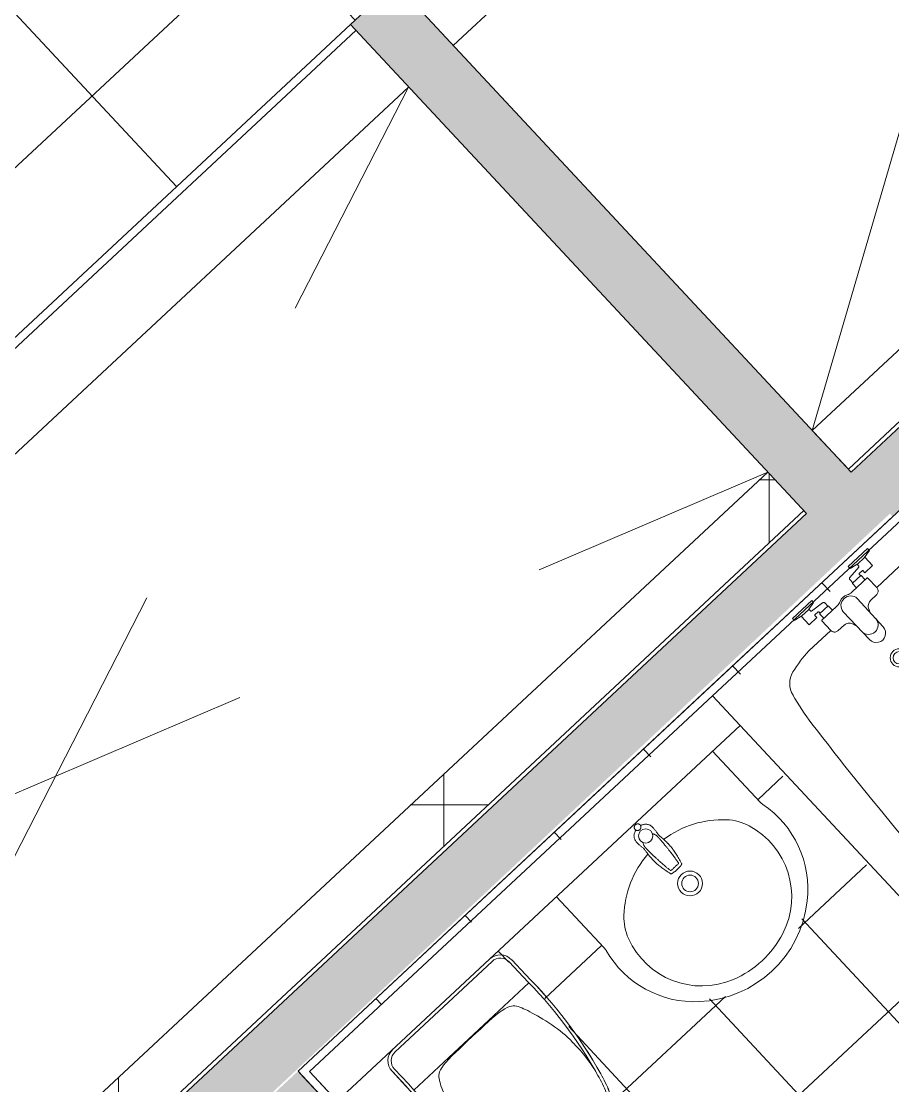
# Model space of a CAD drawing. Header units: millimetres. Extents: x -71377 to 516042, y -145869 to 441446.
# Drawn here: x 155331 to 157474, y 147260 to 149878 of the extents above; entities that cross this region are included whole.
import ezdxf

# ---------------------------------------------------------------- set-up
doc = ezdxf.new("R2010")
doc.units = ezdxf.units.MM
doc.header["$LTSCALE"] = 1000
doc.linetypes.add('_점선_S_', pattern=[1.6, 0.8, -0.8])
for name, color, linetype, lineweight in [('A-fnsh', 5, 'Continuous', 5), ('A-hat', 251, 'Continuous', 5), ('A-insu', 251, 'Continuous', 5), ('A_bwall', 3, 'Continuous', 5), ('A_cwall', 2, 'Continuous', 5), ('A_fnsh', 5, 'Continuous', 5), ('AA_오픈', 8, '_점선_S_', 5), ('AA_위생', 4, 'Continuous', 5), ('패밀리로 가져오기', 8, 'Continuous', 5)]:
    doc.layers.add(name, color=color, linetype=linetype, lineweight=lineweight)
pattern_1 = [(0, (165969.4808845727, 243949.8848709872), (0, 800), []), (90, (165969.4808845727, 243949.8848709872), (-800, 4.898587196589413e-14), [])]

# ---------------------------------------------------------------- blocks, each defined once
blk = doc.blocks.new('3D_세대_욕조 - 욕조_dwg-2440840-지반층 배치도')
at = {"layer": '패밀리로 가져오기'}
for p, q in [((80.7487418279052, -267.7176228804747), (80.74874182790516, -193.4680915661156)), ((26.19999999998981, -265.1060796084634), (26.19999999998981, -275.996952573681)), ((27.19999999998982, -276.996952573681), (31.99999999991997, -276.996952573681)), ((162.4384728219957, -322.0413313812164), (67.57789067368867, -321.1000441932407)), ((162.4435648125727, -367.9525229914866), (67.79125686889894, -368.9127413132514)), ((26.19999999998981, -413.996952573681), (26.19999999998981, -424.8878255390151)), ((27.19999999998982, -412.996952573681), (31.99999999991994, -412.996952573681)), ((80.78817767816511, -422.2762822669752), (48.79999999996657, -422.2762822669752))]:
    blk.add_line(p, q, dxfattribs=at)
at = {"layer": '패밀리로 가져오기', "flags": 128}
for points in [[(6.199999999989826, -262.1060796084634), (6.199999999989809, -240.1060796084634), (1.499999999919967, -218.6060796084635), (-5.000000000080044, -218.6060796084634), (-5.000000000080011, -283.6060796084635), (1.499999999919984, -283.6060796084635)], [(6.199999999989826, -427.8878255390151), (6.199999999989792, -449.8878255390151), (1.499999999919899, -471.387825539015), (-5.000000000080044, -471.387825539015), (-5.000000000080044, -406.387825539015), (1.499999999919967, -406.387825539015)]]:
    blk.add_lwpolyline(points, close=True, dxfattribs=at)
for points in [[(5.762790697663177, -238.1060796084635), (34.19999999998984, -238.1060796084635), (34.19999999998982, -264.1060796084635), (27.19999999998982, -264.1060796084635)], [(5.762790697725086, -264.1060796086514), (11.1828288922442, -264.1060796086514), (11.8797664686608, -264.1760494481675), (12.67723861521361, -264.4424584780298), (13.27598926259943, -264.8125108149811), (13.66516463887309, -265.1781590479627), (13.8774267123177, -265.459064161167), (17.58346329079943, -298.9778955925677)], [(47.34557743548796, -303.8415995418613), (45.88776732728729, -304.4969525736811), (33.11223267255264, -304.496952573681), (31.99999999991994, -303.996952573681), (31.99999999991995, -275.996952573681), (33.11223267255266, -275.496952573681), (45.88776732728729, -275.496952573681)], [(47.29999999996652, -320.4561701901544), (47.29999999996652, -317.7553016203742), (47.46121180189219, -268.5411903463823)], [(115.0081817479004, -321.5706877872867), (103.7640507020187, -317.2432334281325), (101.302464656801, -315.3320214120026), (99.18760925523385, -313.276789266412), (97.41268148218661, -311.1259848606128), (95.97806887623301, -308.9157110859228), (94.89041646620173, -306.6773942851283), (94.21708356080488, -304.66745983393), (93.96644360692153, -303.5546324104357), (93.78641297136348, -302.2874273618504), (93.72778083830056, -301.3241794905912), (93.18750186128456, -279.3694140664588), (93.0291353668217, -277.6951852474881), (92.57323957249903, -275.8657336347092), (91.83512459594206, -274.1424395680947), (90.83063442647835, -272.5603937562842), (89.57952110309999, -271.1526799552662), (88.1054668409415, -269.9502286117344), (86.43490650589958, -268.9809503611464), (84.59698366901283, -268.270483352389), (82.62306067141617, -267.8425307735155), (80.78817932241508, -267.7176336683619), (48.79999999996654, -267.7176336683619)], [(17.58272770508393, -298.9708431962433), (17.66199136244953, -299.5478392875216), (17.78737268316128, -300.1513555354775), (17.96476983777486, -300.7241874616605), (18.22737696929478, -301.2957092298838), (18.60865758976299, -301.8512333704705), (19.12081079062884, -302.3431859173446), (19.74770183919118, -302.7196695208416), (20.46704988763889, -302.9452776042651), (21.03096739700976, -302.9969265821712), (31.99999999995807, -302.9969265821539)], [(17.58113372927832, -391.0370737536247), (13.8783814378368, -424.5262060769564), (13.711770706897, -424.7612664372258), (13.3287845976939, -425.1391357358031), (12.74856871922115, -425.5162846547009), (11.96759265390305, -425.7988442184615), (11.1827567389535, -425.8878263730791), (5.762790697725053, -425.8878263730791)], [(31.99999999999272, -386.996952573874), (21.0288985761366, -386.996952573874), (20.46707783940219, -387.048622387443), (19.74796651894594, -387.2741159206249), (19.12128367984773, -387.6503553057393), (18.60913439979249, -388.1421036510744), (18.22767228303143, -388.697666240721), (17.96486567654028, -389.26946172513), (17.78738793741523, -389.8424893872567), (17.66195759293487, -390.4462673546512), (17.58272650578689, -391.0230728677426)], [(47.43614652465475, -413.8008845497675), (45.88776732728726, -414.496952573681), (33.11223267255266, -414.496952573681), (31.99999999991997, -413.996952573681), (31.99999999991997, -385.996952573681), (33.11223267255262, -385.4969525736811), (45.88776732728729, -385.4969525736811)], [(47.46121180189223, -421.4527148010961), (47.29999999996654, -372.2386035271043), (47.29999999996654, -369.5377349574405)], [(80.74874182790515, -496.5319084320217), (80.74874182790519, -422.2762822669465), (82.6425761680948, -422.1486783705473), (84.61559489314827, -421.7178260346695), (86.4522569716574, -421.0046147282987), (88.12120506857893, -420.0327767313279), (89.59331108912733, -418.8279867371597), (90.84216507085513, -417.4181959276607), (91.84411716546308, -415.8343741370186), (92.57945250467313, -414.1096433542257), (93.03237317552704, -412.2791141909834), (93.18750182775695, -410.6244911755489), (93.72778015075163, -388.6697251753935), (93.78830534304873, -387.6870217209503), (93.97007106772067, -386.4199299072203), (94.21708362366914, -385.3264457009786), (94.89765181593977, -383.2987267192507), (95.98826627436938, -381.0602136975208), (97.42612385788377, -378.8496359259875), (99.20417027004443, -376.6991617422605), (101.321364898853, -374.6454219776492), (103.7836271863562, -372.7372025450746), (115.1174108407358, -368.432632152369)], [(5.762790697663126, -451.887825539015), (34.19999999998982, -451.887825539015), (34.19999999998982, -425.8878255390151), (27.19999999998979, -425.8878255390151)]]:
    blk.add_lwpolyline(points, dxfattribs=at)
at = {"layer": '패밀리로 가져오기'}
for radius in [22.36464658594923, 15.23403839904491]:
    blk.add_circle((245.0000000034925, -344.9969525737687), radius, dxfattribs=at)
for centre, radius, start, end in [((1072.384181119502, -9036.480907605961), 9000, 93.20867442402596, 95.45374433258452), ((865.5030559003357, -7930.643240585925), 7885.643253458362, 87.42176535858616, 92.15753866539832), ((274.0303230807185, -674.505595555529), 600, 95.45374433258449, 103.6352348715995), ((1152.446564108133, -1251.066619191319), 1200, 79.56604003238847, 86.76200457062295), ((1359.808491997421, -125), 55.00000000000016, 14.07704433659752, 79.56607822992), ((145, -145), 54.99999999999999, 101.5381412351697, 164.0743675045437), ((399.8289426118135, -217.7132038064302), 320, 164.0743675045437, 175.6547653294647), ((61.53093187510967, -345), 1371.625884943087, 350.2036584489433, 9.796341551056416), ((27.19999999998981, -265.1060796084634), 0.9999999999999944, 89.9999999999995, 179.9999999999995), ((27.19999999998982, -275.996952573681), 1.000000000000011, 180, 269.9999999999996), ((39.49999999991996, -291.1933811451595), 16.94642857140001, 112.144196508558, 116.2680446161004), ((39.49999999991996, -291.1933811451595), 16.9464285714, 62.07582372120119, 67.85580349144205), ((48.80003209217831, -269.2176233310306), 1.5000004508, 90.001225832193, 153.1950156757322), ((39.49999999991996, -288.800524002319), 16.9464285714, 243.7319553838996, 247.8558034914422), ((69.79999999996653, -344.9969525736811), 27.99999999999998, 154.7355889450447, 205.2644110549548), ((17.79999999996653, -320.4561701901544), 29.49999999999999, 334.7355889450447, 0), ((69.79999999996653, -344.9969525736811), 24, 95.3125040230086, 265.1988622910899), ((134.6915119593396, -344.9999999990973), 23.23290234000372, 270.6860031042241, 89.31429785920841), ((162.2106876685648, -344.9969527323552), 22.95675146204759, 270.0000000000001, 90.00000000000017), ((17.79999999996651, -369.5377349574405), 29.50000000000008, 359.9999999999996, 25.26441105495527), ((39.49999999992002, -401.1933811451595), 16.94642857140008, 112.1441965085579, 116.2680446161005), ((39.49999999992002, -401.1933811451595), 16.94642857140003, 62.42124687455382, 67.85580349144239), ((27.19999999998982, -413.996952573681), 1.000000000000011, 90, 180), ((39.49999999991996, -398.800524002319), 16.9464285714, 243.7319553838996, 247.855803491442), ((27.19999999998979, -424.8878255390151), 0.9999999999999751, 180, 269.9999999999996), ((48.80003209217829, -420.7762818164479), 1.50000045080002, 206.8049843242678, 269.9987741678072), ((399.8289426118135, -472.2867961917074), 320.0000000000002, 184.3452346705347, 195.9256324954556), ((145, -545), 55.00000000000006, 195.9256324954557, 258.4618587648295), ((274.0303230807185, -15.49440444260835), 600.0000000000002, 256.3647651283998, 264.5462556674148), ((1359.808491997421, -564.9999999999999), 54.99999999999946, 280.4339217700795, 345.9229556634017), ((1072.384181119502, 8346.480907488614), 9000, 264.5462556674148, 266.7913255759733), ((1152.446564108133, 561.0666191931814), 1200, 273.2379954293763, 280.4339599676108), ((865.5030559003351, 7240.643240468577), 7885.643253458363, 267.842461334601, 272.5782346414131)]:
    blk.add_arc(centre, radius, start, end, dxfattribs=at)
blk = doc.blocks.new('3D_세대_욕조 - 3D_세대_욕조-2060221-지반층 배치도')
at = {"layer": 'AA_위생'}
for p, q in [((1499.999999999998, 0), (0, 0)), ((0, 0), (0, -744.9999999999987)), ((1500, -744.9999999999989), (1499.999999999998, 0)), ((100.0000000000541, -744.9999999999989), (1500, -744.9999999999989))]:
    blk.add_line(p, q, dxfattribs=at)
blk.add_blockref('3D_세대_욕조 - 욕조_dwg-2440840-지반층 배치도', (0, 0))
blk = doc.blocks.new('3D_젠다이벽 - 3D_젠다이벽-2258131-지반층 배치도')
at = {"layer": 'AA_위생'}
for p, q in [((0, -99.99999999999982), (0, 0)), ((0, 0), (1355, 0)), ((1355, 0), (1355, -99.99999999999973)), ((0, -99.99999999999982), (1355, -99.99999999999973))]:
    blk.add_line(p, q, dxfattribs=at)
blk = doc.blocks.new('2D_세대_세면기 - 세면기_dwg-2212444-지반층 배치도')
at = {"layer": '패밀리로 가져오기'}
for p, q in [((-262.499999999897, 5.000000000050824), (-262.4999999999143, 175.9804610014514)), ((262.5000000001049, 175.9804610014514), (262.5000000000703, 4.999999880086489))]:
    blk.add_line(p, q, dxfattribs=at)
for centre, radius in [((0, 205), 30.50000000000001), ((0, 205), 20.5), ((0, 45.00459420960398), 17.50000000000001)]:
    blk.add_circle(centre, radius, dxfattribs=at)
for centre, radius, start, end in [((2.495944606994982e-07, 219.9999999606124), 280.0000000378258, 49.52587106822004, 130.47412893178), ((-16.07368415557789, 264.5285529456301), 197.6591578487138, 109.8483040422827, 198.8473280990258), ((0, 219.9999974798281), 245.0000025201417, 70.15169627258236, 109.8483037274176), ((16.0736841556101, 264.5285529456456), 197.6591578486883, 341.1526719009662, 70.15169595772457), ((-18.49852267160525, 241.6788025506349), 251.5014767076021, 130.4741291046233, 193.0251718229564), ((18.49852459984529, 241.6788030237153), 251.5014754201266, 346.9748279985711, 49.52587107307221), ((-302.5000179732468, 175.9804611134229), 40.00001797324691, 359.9999998395331, 13.02516567066967), ((-81.97834243755375, 242.0320111001118), 128.0206743911372, 198.8473278204025, 224.9346393354117), ((81.97834243734941, 242.0320111002388), 128.0206743913715, 315.0653606646119, 341.1526721795726), ((302.4999994125552, 175.9804610824287), 39.99999941255517, 166.9748281335453, 180.0000001160701), ((1.840874119807268e-10, 323.8235308428656), 243.8235298424097, 224.9346392186401, 263.5671417229705), ((2.699046319776244e-10, 323.8235308430947), 243.8235298422498, 276.4209547410709, 315.0653607812458)]:
    blk.add_arc(centre, radius, start, end, dxfattribs=at)
for points, knots in [([(-14.4225535346195, 157.2769240317866), (-14.7436907714762, 157.1848245151633), (-15.47486314234822, 156.9751302966268), (-16.18552337326766, 156.7036184886137), (-16.58405547682194, 156.55135701783)], [0, 0, 0, 0, 1.001811517679026, 2.280946643615511, 2.280946643615511, 2.280946643615511, 2.280946643615511]), ([(-13.90765898581594, 157.3803170509636), (-13.94973927314477, 157.3741924091449), (-14.03235552464103, 157.3621678964587), (-14.11442985054571, 157.3468783350152), (-14.15469991695137, 157.3393764561042)], [0, 0, 0, 0, 0.1275567484283376, 0.2504322350713358, 0.2504322350713358, 0.2504322350713358, 0.2504322350713358]), ([(-0.02517509181054462, 158.2108448278159), (-1.486621896486856, 158.1941187838434), (-4.570917925774562, 158.1588194689144), (-9.155231427231318, 157.8903073100552), (-12.26594946767887, 157.5583002613207), (-13.7628669636324, 157.3985342029482)], [0, 0, 0, 0, 4.384323039201377, 9.252851419329057, 13.76876593963573, 13.76876593963573, 13.76876593963573, 13.76876593963573]), ([(14.37217936664819, 157.2769321762025), (12.6448096359552, 157.4860652155711), (9.305980163350275, 157.8902980460601), (4.497505892909907, 158.1571205355797), (1.424771769616018, 158.1936211728256), (-0.02517508808524482, 158.2108449162915)], [0, 0, 0, 0, 5.2188082702025, 10.08742399198804, 14.43749144496374, 14.43749144496374, 14.43749144496374, 14.43749144496374]), ([(16.51458534412086, 156.5591086084023), (16.11528537065799, 156.7111102117532), (15.41072259918762, 156.9793162674562), (14.68612330171875, 157.1869650890328), (14.37217936664819, 157.2769321762025)], [0, 0, 0, 0, 1.281016652177263, 2.260347364740437, 2.260347364740437, 2.260347364740437, 2.260347364740437]), ([(-18.66339512728156, 154.7081136391498), (-19.77871562733642, 150.3096920724262), (-21.95456873687196, 141.7289126081077), (-24.4984690636737, 129.3295255424418), (-25.68631791069127, 121.3035364751592), (-26.24242153577507, 117.5460873465054)], [0, 0, 0, 0, 13.61216304294093, 26.55565578058631, 37.94936796509212, 37.94936796509212, 37.94936796509212, 37.94936796509212]), ([(-20.15218571573496, 64.0426525445655), (-20.15491095273512, 64.07593222331744), (-20.16089046044111, 64.14895196271507), (-20.16868816726244, 64.26641222948085), (-20.17625971306525, 64.39789812696927), (-20.18314396850427, 64.53836713786173), (-20.18927438862808, 64.68334242317822), (-20.19462436261604, 64.82934970218753), (-20.1992948043315, 64.97541453730446), (-20.20343704164609, 65.12345033434441), (-20.20720070998145, 65.27753381043897), (-20.21068176419088, 65.44223022591062), (-20.21391824198193, 65.62199366506688), (-20.21689877957376, 65.82120044904704), (-20.21956746351422, 66.04414290535514), (-20.22182771458846, 66.29505357375105), (-20.2235456271675, 66.57819236461368), (-20.22455193082838, 66.89805910915528), (-20.22464001593385, 67.25968718786267), (-20.22356240361581, 67.66754609178938), (-20.22106433231547, 68.12157705288215), (-20.21695415181769, 68.61746910541271), (-20.2111613246586, 69.14630117167972), (-20.20362587863044, 69.70581607566531), (-20.19420656758152, 70.29992598294164), (-20.18257248413524, 70.94012187230021), (-20.16828918688059, 71.63804412092281), (-20.15081658391017, 72.40555404476497), (-20.12951893932619, 73.25416838068955), (-20.10387222992897, 74.18753558482669), (-20.07341138232021, 75.20657461950773), (-20.03769993291074, 76.31135399098662), (-19.99604222942614, 77.50885779841744), (-19.94769297370938, 78.80525567691566), (-19.89196318793519, 80.2035104981164), (-19.82803909352314, 81.70860728202956), (-19.75481559701601, 83.33024505762187), (-19.67075001319395, 85.08413981052882), (-19.57403501662373, 86.98690555507964), (-19.46255895096233, 89.05607082075858), (-19.3338674579227, 91.3099554747287), (-19.18511412870158, 93.76750044440476), (-19.0129618098371, 96.44888562279209), (-18.81344709357933, 99.37624525480524), (-18.5819297155518, 102.5727433472759), (-18.31292945141738, 106.0625590670044), (-18.00005184368097, 109.870223121234), (-17.6353142693327, 114.02644207294), (-17.20880532956819, 118.5668839669763), (-16.70744428660854, 123.538581724179), (-16.11794547346295, 128.9698292966231), (-15.42085883464773, 134.9025202477771), (-14.5970610842372, 141.4110860125673), (-13.95457170495643, 145.9443808638903), (-13.6164736477658, 148.3299427600577)], [0, 0, 0, 0, 0.1001720540869371, 0.2197899005840505, 0.3531439190531336, 0.4952805234713711, 0.641697734844473, 0.7884560407077352, 0.9335943088278539, 1.080114896074723, 1.232736223793042, 1.395981734128744, 1.574313657793331, 1.772113091810602, 1.993668074296583, 2.243187958622901, 2.524874547242018, 2.84309886709774, 3.202791586896475, 3.609757304104825, 4.066678162072397, 4.564903248805408, 5.097482706424179, 5.653267748431918, 6.243598531368734, 6.88003479597527, 7.574170838915046, 8.337801876331033, 9.18315909890415, 10.12081313564495, 11.13895764527006, 12.24163870602211, 13.43687903510529, 14.73363845728038, 16.13353202703779, 17.6349693019609, 19.2529941907736, 21.00339633990759, 22.90268708772213, 24.96865217348693, 27.219884179552, 29.6753416963405, 32.35476527350192, 35.28058236850758, 38.4777694668486, 41.96934790877524, 45.78104511464829, 49.93920722504328, 54.48585521868761, 59.46223837583078, 64.9298246980295, 70.87508426674512, 77.38258806108023, 84.61069947673221, 84.61069947673221, 84.61069947673221, 84.61069947673221]), ([(-18.52520993258803, 155.1187323797494), (-18.56672999232607, 155.0164279967036), (-18.60895032355949, 154.9123981623034), (-18.63781201837907, 154.8041917278767), (-18.63829072192312, 154.8023970029317)], [0, 0, 0, 0, 0.3303862562028353, 0.3359585043922059, 0.3359585043922059, 0.3359585043922059, 0.3359585043922059]), ([(-17.53609118796887, 156.1258553527296), (-17.54609976776658, 156.1208730173986), (-17.67013209503677, 156.0591289279448), (-17.90666894026188, 155.9119732089731), (-18.21340102334812, 155.6286113674479), (-18.41399537885139, 155.3486752945988), (-18.50219531888962, 155.1663165059284), (-18.52520993258803, 155.1187323797494)], [0, 0, 0, 0, 0.03354220546589337, 0.4156751397089476, 0.8304658768067489, 1.27947436529188, 1.438003247327623, 1.438003247327623, 1.438003247327623, 1.438003247327623]), ([(-13.61647710669785, 148.3299432857893), (-13.57979497861659, 148.4719906478858), (-13.5058949466725, 148.7581601027561), (-13.26795671126336, 149.1395523250323), (-12.95324813570341, 149.4589270522156), (-12.57572610764776, 149.693344555901), (-12.16657852061635, 149.8428898570539), (-11.8837390766049, 149.8688420994766), (-11.74491391517222, 149.8815801539458)], [0, 0, 0, 0, 0.4379789736104339, 0.8823550277382225, 1.329335817469175, 1.772885186526826, 2.205279407701104, 2.622093604753103, 2.622093604753103, 2.622093604753103, 2.622093604753103]), ([(-11.74491683021188, 149.8816407471895), (-9.136816645720012, 149.84972191234), (-3.932033525483505, 149.786023970892), (3.881669216301415, 149.7860239797083), (9.08646048372443, 149.8497218855623), (11.69456881470979, 149.8816407523118)], [0, 0, 0, 0, 7.824842798772822, 15.61543147756494, 23.4402987154236, 23.4402987154236, 23.4402987154236, 23.4402987154236]), ([(11.69456588756292, 149.8815801311284), (11.833392283568, 149.8688420519687), (12.11623264100082, 149.8428899062224), (12.52538056165911, 149.6933431950312), (12.90290183671714, 149.4589258208323), (13.21760993927274, 149.1395511959642), (13.45554736512175, 148.7581593299641), (13.52944729729376, 148.4719903725987), (13.56612934917212, 148.3299433607608)], [0, 0, 0, 0, 0.4168178152217764, 0.8492109802907826, 1.292760107286041, 1.739740264330936, 2.184115899464466, 2.622093827622782, 2.622093827622782, 2.622093827622782, 2.622093827622782]), ([(13.56612590420991, 148.3299428354949), (13.90525080922516, 145.9369566496018), (14.54853979173648, 141.3976803360038), (15.3719863083488, 134.8901305269381), (16.06691203432446, 128.9752574494019), (16.65376945667779, 123.5696591372634), (17.15274664052287, 118.6248661256758), (17.57743241778935, 114.1087824549862), (17.94093372010273, 109.9729267834016), (18.25309023915278, 106.1812909453966), (18.5217802458513, 102.703434596123), (18.75329031828779, 99.51539096445977), (18.95301808474951, 96.5935006174061), (19.12553573509633, 93.91513379315985), (19.27475807945192, 91.45856206761773), (19.40398530209684, 89.20395799191162), (19.51603298934481, 87.13275070736861), (19.61333096569709, 85.22697576659743), (19.69797246342561, 83.4694296841256), (19.77175113354514, 81.84380176705527), (19.83620196693498, 80.33461358849993), (19.89245072979008, 78.93172010998566), (19.94130342148664, 77.63026935376533), (19.98345173483911, 76.4271512566749), (20.01962097074615, 75.3167861763834), (20.05053062444376, 74.2914570307861), (20.07661705962773, 73.35090446802502), (20.0983340398035, 72.49435662666406), (20.11618314783102, 71.71898938777645), (20.13079249361626, 71.01385348919382), (20.14270675110031, 70.3672134927748), (20.1523656288652, 69.76757338528934), (20.16010871532465, 69.2034417903692), (20.16609403988449, 68.6700406136761), (20.17038225240383, 68.16929872789157), (20.1730388226425, 67.7096932809136), (20.17424562663019, 67.29623106910914), (20.17425497706291, 66.92906911940105), (20.17331618034897, 66.60403448090216), (20.17163859271849, 66.31606803833779), (20.16939399683262, 66.06065481417538), (20.16671919483267, 65.83355556311835), (20.16371421130332, 65.63057342226793), (20.16043889814988, 65.44745702368955), (20.15690888934073, 65.2798711772607), (20.1530905634679, 65.1234007642234), (20.14889241914601, 64.97351588241074), (20.14417021868955, 64.82619735839302), (20.13877853171481, 64.67956293061066), (20.13262291045612, 64.5345698414747), (20.12573532295113, 64.39459849232156), (20.11818840299444, 64.26400205041274), (20.11044459733663, 64.14768555110244), (20.10452930013523, 64.07549698395547), (20.10183780360966, 64.04265074292198)], [0, 0, 0, 0, 7.250595298783594, 13.75371729819204, 19.67771887450641, 25.11710238365869, 30.06559567070057, 34.58731392073021, 38.72503130834335, 42.52092389384783, 46.00065217316111, 49.18965109432794, 52.11020825257136, 54.78675385817464, 57.24138331557799, 59.49349218668501, 61.56165502710424, 63.46408075852806, 65.21825504679285, 66.84039709183583, 68.34597856668395, 69.74994108642355, 71.05245441835473, 72.25307638320574, 73.36150585987863, 74.3853131644131, 75.33045822192098, 76.18424588091385, 76.9557801056785, 77.65717412200371, 78.30010570545925, 78.89602764234603, 79.45632616659846, 79.99265824498066, 80.49633012307517, 80.95860503806081, 81.3714957622819, 81.73672032372026, 82.0600893430704, 82.34660235638374, 82.60063305978211, 82.82635747495026, 83.02794634084736, 83.20964526764739, 83.37579365216433, 83.53081452434905, 83.6791953320711, 83.82562356874926, 83.97299575126358, 84.1193938457296, 84.26099221862044, 84.3934128971583, 84.51183410341191, 84.61070196071306, 84.61070196071306, 84.61070196071306, 84.61070196071306]), ([(18.46966847591103, 155.1300688590854), (18.44601392267788, 155.1781783781809), (18.35543814283571, 155.3623948022645), (18.14988796383533, 155.643953914608), (17.83732328707559, 155.9265925117226), (17.60470604390322, 156.0671780812094), (17.48771063996112, 156.1248861023649), (17.48528971709311, 156.1260802233592)], [0, 0, 0, 0, 0.1607841969260002, 0.6156596524708213, 1.034617578293397, 1.417887117432081, 1.425985482645868, 1.425985482645868, 1.425985482645868, 1.425985482645868]), ([(18.58795161079615, 154.8023567055352), (18.58680977619781, 154.8066219657724), (18.55677102176909, 154.9188300780736), (18.51237597550826, 155.0264957652555), (18.46966847591103, 155.1300688590854)], [0, 0, 0, 0, 0.01324540298437584, 0.3484527515072752, 0.3484527515072752, 0.3484527515072752, 0.3484527515072752]), ([(26.19207370653749, 117.5461008450948), (25.63596953162948, 121.3035489785973), (24.44811953215437, 129.3295357717145), (21.90421985936722, 141.7289185368665), (19.72836730730777, 150.309694622039), (18.61304721422495, 154.7081139786169)], [0, 0, 0, 0, 11.39370948505838, 24.337198705774, 37.94935501487501, 37.94935501487501, 37.94935501487501, 37.94935501487501]), ([(-26.24830513168126, 117.5008874624036), (-26.45374468827241, 115.8347502433484), (-26.8745182561873, 112.4222306977923), (-27.22905171326515, 107.1917609514862), (-27.35342445650914, 101.8066710438496), (-27.29203784817049, 98.18136869108477), (-27.26116012968124, 96.35782657796518)], [0, 0, 0, 0, 5.035533691835856, 10.3135905909603, 15.71924750181088, 21.19025458095107, 21.19025458095107, 21.19025458095107, 21.19025458095107]), ([(27.21082747820764, 96.35855871392414), (27.24169908968983, 98.18204699037932), (27.3030737369529, 101.8072529444126), (27.17868335075093, 107.1921882075149), (26.82414347077729, 112.4224709303733), (26.40338568155365, 115.8348480618877), (26.1979557396844, 117.5009002508596)], [0, 0, 0, 0, 5.470845276431567, 10.87637421407984, 16.15425812718629, 21.18953525823816, 21.18953525823816, 21.18953525823816, 21.18953525823816]), ([(-27.25758184306324, 96.21106506837532), (-27.10547505412251, 92.44917277107015), (-26.78150605317205, 84.43679868942127), (-25.79368079081177, 73.92315392754972), (-24.93250547070056, 67.18849983764812), (-24.59726937394589, 64.6746707172133)], [0, 0, 0, 0, 11.29356546312668, 24.05392394524432, 31.66208298338573, 31.66208298338573, 31.66208298338573, 31.66208298338573]), ([(27.16325130034238, 95.76060712523758), (27.1512692756951, 95.34365369006993), (27.12002086173744, 94.25626369845122), (27.05147686973214, 92.43931250693278), (26.95107847638428, 90.24053573049603), (26.81967611890287, 87.83552456507459), (26.65196519810706, 85.203980026301), (26.44234564434737, 82.33611173601821), (26.18545371387155, 79.24803662020716), (25.88004866428674, 75.9976567244157), (25.53243846725672, 72.68160801846534), (25.15675910376013, 69.41754001565278), (24.82501254882663, 66.74588378053159), (24.62042737938464, 65.17511314572766), (24.55086101219058, 64.64850449748337)], [0, 0, 0, 0, 1.251373430518978, 3.263508176995688, 5.454636155252897, 7.854512164263438, 10.48919839306453, 13.36517821520795, 16.4809350601416, 19.78525525999355, 23.15907319039706, 26.48340216747282, 29.64195253619248, 31.23550088830857, 31.23550088830857, 31.23550088830857, 31.23550088830857]), ([(-24.59726937394589, 64.67467071767896), (-24.64863778837026, 64.35657802922651), (-25.08140780031681, 61.66842298675328), (-25.87161636911333, 56.60752582736313), (-26.88074982631952, 49.46814370388165), (-27.03962673153729, 44.66617768071593), (-27.11906358134002, 42.26524311443791)], [6.235517126057759, 6.235517126057759, 6.235517126057759, 6.235517126057759, 7.202228918014763, 14.40458168177283, 21.60638970389726, 28.80790710485295, 28.80790710485295, 28.80790710485295, 28.80790710485295]), ([(-15.76791192870587, 52.59557263366879), (-16.07658522482961, 52.99721682304517), (-16.84062771126628, 54.07071301853284), (-17.90654579177498, 55.91111601237208), (-18.8730755019933, 58.11638538865373), (-19.55639664083719, 60.30851577641442), (-19.97132628038526, 62.287726436276), (-20.09762863442302, 63.51327505661175), (-20.15218512341379, 64.04265259718522)], [48.97218987387756, 48.97218987387756, 48.97218987387756, 48.97218987387756, 50.49094369863587, 52.92000528156993, 55.33923610306615, 57.69850475135005, 59.79719569108556, 61.39306756838665, 61.39306756838665, 61.39306756838665, 61.39306756838665]), ([(20.10183733142912, 64.04265079414472), (20.04654116835446, 63.50729754008353), (19.91922279447318, 62.27465674420819), (19.50124288816005, 60.29011065000669), (18.81670828815549, 58.1008659573272), (17.8510017041117, 55.90138209005818), (16.79583190847188, 54.08108947752044), (16.04492090642452, 53.02358851954341), (15.74845381453633, 52.63585900841281)], [0, 0, 0, 0, 1.613907556246283, 3.715991786321755, 6.071264504584565, 8.483995814037815, 10.90677510087697, 12.3701571282362, 12.3701571282362, 12.3701571282362, 12.3701571282362]), ([(27.0643192762509, 43.57641723658888), (26.95521431323141, 45.73331179516391), (26.72804841026663, 50.22415153402836), (25.76407797820865, 56.99220257019626), (25.00163307134062, 61.85190680064262), (24.59048639982939, 64.40317678498104), (24.55086101219058, 64.64850449794903)], [0, 0, 0, 0, 6.475775903416724, 13.48312167037115, 20.49068105983028, 21.23624834540496, 21.23624834540496, 21.23624834540496, 21.23624834540496]), ([(-27.11906358134002, 42.26524311443791), (-27.08291150815785, 41.09574694465847), (-27.01063325628638, 38.75759230973199), (-26.46454052068293, 35.2835256610997), (-25.44681368861347, 31.91613416187465), (-23.87332671601326, 28.76493381382897), (-21.7710216268897, 25.93989351810887), (-19.23050000425428, 23.50548524642363), (-16.36978975310922, 21.46081658219919), (-13.27213081903756, 19.796849347651), (-10.44271170534194, 18.67300633294508), (-8.65042622294277, 18.1347710667178), (-7.973740576766431, 17.9559797574766)], [0, 0, 0, 0, 3.507827759584964, 7.013142878257928, 10.51657373788062, 14.02100300943547, 17.5241894514888, 21.02764433703654, 24.53429961598898, 28.04159929889682, 31.55082841780945, 33.64950634610198, 33.64950634610198, 33.64950634610198, 33.64950634610198]), ([(7.922890543937682, 17.95775834517553), (9.980180519632999, 18.49883724702523), (13.09397461358458, 19.65545062348247), (16.97202102001756, 21.88052786560729), (19.77229710295796, 24.00959534570574), (22.226906305179, 26.53132745297626), (24.21859838534147, 29.43564393697307), (25.66838902514428, 32.64670616202056), (26.57265180442482, 36.04855406936258), (27.01377596519887, 39.5360933537595), (27.08421047125011, 42.05324397981167), (27.06663224566728, 43.39930101949722), (27.0643192762509, 43.57641723658888)], [49.71501608164155, 49.71501608164155, 49.71501608164155, 49.71501608164155, 56.08509786023692, 59.59476089758783, 63.10097115996153, 66.60386586683725, 70.10707290311464, 73.61070634273544, 77.12048034929855, 80.62685539704835, 84.13404841895026, 84.66545321586013, 84.66545321586013, 84.66545321586013, 84.66545321586013]), ([(-3.624766080640255, 23.09040522854775), (-3.856230033410118, 22.97186127393207), (-4.420306578890593, 22.68297022369713), (-5.246354244326755, 22.10124827239152), (-6.072705832100113, 21.34388525936196), (-6.785478813178284, 20.48061363019868), (-7.372607659384819, 19.53027890738437), (-7.82278735038402, 18.50983717561799), (-8.127686071922883, 17.4385071164569), (-8.281573202475673, 16.33621692248106), (-8.28157348633828, 15.22354786813983), (-8.12768521977067, 14.12125993144914), (-7.822790479580651, 13.0499208313012), (-7.372595970576972, 12.02951307223223), (-6.785522550357148, 11.07905118898565), (-6.072542110518921, 10.21625554316188), (-5.246967163234197, 9.457110637682483), (-4.324197832269043, 8.815992410472056), (-3.321431782777391, 8.303826516011242), (-2.257342872377835, 7.933797634214355), (-1.15173451140434, 7.69901823935667), (-0.400763456382273, 7.669821191119408), (-0.02517386898398359, 7.655218621250242)], [0, 0, 0, 0, 0.7796406466278738, 1.899980525707507, 3.018043370821694, 4.133781178381355, 5.247318618472069, 6.358944744324464, 7.469092177519721, 8.578305108233579, 9.6871984617256, 10.79641139243946, 11.90655882563472, 13.01818495148711, 14.13172239157783, 15.24746019913749, 16.36552304425167, 17.48586292306551, 18.60826374358432, 19.73235813063498, 20.85765499889333, 21.98357575658331, 21.98357575658331, 21.98357575658331, 21.98357575658331]), ([(-0.02517386898398307, 23.90454654581845), (-0.4008018601654606, 23.89001240185362), (-1.151849701432209, 23.86095216751084), (-2.256882614917349, 23.62514746685424), (-3.076778967744458, 23.34360941848981), (-3.520868999641459, 23.1384121535512), (-3.624766080640255, 23.09040522854775)], [0, 0, 0, 0, 1.125920757721276, 2.25121762588627, 3.375312013090756, 3.718617555693308, 3.718617555693308, 3.718617555693308, 3.718617555693308]), ([(-0.02517386898398307, 23.91488436050713), (0.2015030950933138, 23.90941157541376), (0.6599562203948174, 23.89834289254001), (1.35550136613746, 23.80746755251765), (2.072477421518008, 23.65336699536951), (2.822466138549301, 23.42405520823098), (3.317065326519101, 23.20459853743648), (3.574420001357793, 23.09040870144963)], [0, 0, 0, 0, 0.67985731175145, 1.37500831017503, 2.100364706459809, 2.87840248218386, 3.722391058109439, 3.722391058109439, 3.722391058109439, 3.722391058109439]), ([(3.574418342672291, 23.09040522854775), (3.805882295760701, 22.97186127395668), (4.369958841667384, 22.68297022396104), (5.196006507318115, 22.10124827271654), (6.022358094003595, 21.34388525868443), (6.735131076419952, 20.48061363085243), (7.322259921180454, 19.53027890703206), (7.772439612496808, 18.50983717567222), (8.077338333933696, 17.43850711644214), (8.231225464511942, 16.33621692248599), (8.231225748374563, 15.2235478681349), (8.07733748178145, 14.12125993146396), (7.772442741693554, 13.04992083124675), (7.322248232372195, 12.02951307258533), (6.73517481360035, 11.07905118832896), (6.022194372416566, 10.21625554385061), (5.196619426246752, 9.457110637316955), (4.273850095169284, 8.815992410531642), (3.271084045755139, 8.30382651600832), (2.206995135058949, 7.933797634066088), (1.101386773727202, 7.699018239443832), (0.3504157184097919, 7.669821191144521), (-0.02517386898398359, 7.655218621250242)], [0, 0, 0, 0, 0.7796406474485027, 1.899980526528136, 3.018043370956847, 4.133781179109661, 5.247318618711059, 6.358944744563454, 7.469092177758712, 8.57830510847257, 9.687198461964591, 10.79641139267845, 11.90655882587371, 13.0181849517261, 14.1317223913275, 15.24746019948032, 16.36552304390903, 17.48586292272287, 18.60826374324168, 19.73235813029233, 20.8576549994631, 21.98357575715308, 21.98357575715308, 21.98357575715308, 21.98357575715308])]:
    blk.add_open_spline(points, degree=3, knots=knots, dxfattribs=at)
for points in [[(-14.27067741844803, 157.3150189178996), (-14.30728695696841, 157.3060899207679), (-14.3438964954888, 157.2971609236362), (-14.38050603400917, 157.2882319265045)], [(-14.15469991695137, 157.3393764561042), (-14.19335908411691, 157.3312572767027), (-14.23201825128248, 157.3231380973011), (-14.27067741844803, 157.3150189178996)], [(-13.80384231079371, 157.3937078379095), (-13.83844786913445, 157.3892442422609), (-13.87305342747519, 157.3847806466123), (-13.90765898581594, 157.3803170509636)], [(-18.63830265589059, 154.8024044251069), (-18.6466668130209, 154.7709741631212), (-18.65503097015121, 154.7395439011355), (-18.66339512728156, 154.7081136391498)], [(-17.00496461428701, 156.3732184539549), (-17.18187317593644, 156.2908306615427), (-17.35878173758587, 156.2084428691306), (-17.53569029923529, 156.1260550767183)], [(-16.58405547682194, 156.55135701783), (-16.71476175915451, 156.496197850133), (-16.84546804148705, 156.441038682436), (-16.97617432381958, 156.3858795147389)], [(16.88894655741749, 156.4019928020425), (16.76415948631863, 156.4543647374958), (16.63937241521973, 156.506736672949), (16.51458534412086, 156.5591086084023)], [(17.29430242348464, 156.218145170249), (17.16535945485035, 156.2767344925863), (17.03641648621607, 156.3353238149235), (16.90747351758182, 156.3939131372608)], [(17.48533335141838, 156.1260595628992), (17.42165637544047, 156.1567547653491), (17.35797939946253, 156.1874499677991), (17.29430242348464, 156.218145170249)], [(18.61304721422495, 154.7081139786169), (18.60468336722502, 154.7395430694645), (18.59631952022512, 154.7709721603121), (18.58795567322522, 154.8024012511596)], [(-27.26116012968124, 96.35782657796518), (-27.25995917245746, 96.30892492908364), (-27.25875821523369, 96.2600232802021), (-27.25755725800991, 96.21112163132057)], [(27.17492814175785, 96.21268329769376), (27.17103586128602, 96.06199124020834), (27.1671435808142, 95.91129918272293), (27.16325130034238, 95.76060712523758)], [(27.17849717568605, 96.3592270151712), (27.17730749771, 96.31037910934539), (27.17611781973391, 96.26153120351954), (27.17492814175785, 96.21268329769376)], [(27.20426637772471, 96.21194476028906), (27.19567664371182, 96.26103884524974), (27.18708690969895, 96.31013293021047), (27.17849717568605, 96.3592270151712)], [(27.20722617674619, 96.21186082763599), (27.20842661056669, 96.26076012306537), (27.20962704438716, 96.30965941849476), (27.21082747820764, 96.35855871392414)]]:
    blk.add_open_spline(points, degree=3, dxfattribs=at)
blk = doc.blocks.new('2D_세대_세면기 - 2D_세대_세면기-2212445-지반층 배치도')
at = {"layer": 'AA_위생'}
for p, q in [((-262.4999999999998, 175.9804611134229), (-262.4999999999999, 5.000000000000031)), ((262.4999999999999, 4.999999880048301), (262.5, 175.9804610824286))]:
    blk.add_line(p, q, dxfattribs=at)
for centre, radius, start, end in [((2.495944606994982e-07, 219.9999999606124), 280.0000000378257, 49.52587102539944, 130.4741274064244), ((-18.49852267160525, 241.6788025506349), 251.5014767076022, 130.4741274064242, 193.025170978735), ((18.49852459984529, 241.6788030237153), 251.5014754201265, 346.9748280170916, 49.52587102539952), ((-302.5000179732468, 175.9804611134229), 40.00001797324691, 7.735105509695294e-13, 13.0251709787369), ((302.4999994125552, 175.9804610824287), 39.99999941255505, 166.9748280170935, 180.0000000000008)]:
    blk.add_arc(centre, radius, start, end, dxfattribs=at)
blk.add_blockref('2D_세대_세면기 - 세면기_dwg-2212444-지반층 배치도', (0, 0))
blk = doc.blocks.new('2D_세대_양변기 - 양변기_dwg-V18-지반층 배치도')
at = {"layer": '패밀리로 가져오기'}
for p, q in [((158.850420337044, 429.1905742507915), (158.6695957028906, 429.7589944990722)), ((169.293784939063, 351.8502793017184), (169.2153651624875, 352.4535503616114)), ((193.472746633507, 108.2121579126651), (-193.4727466341674, 108.2121579126651)), ((-201.1384781130573, 87.97737745959239), (-201.1384781130573, 37.97738631290487)), ((-193.1384795289587, 87.98213711887004), (-193.1384795289587, 37.98214597138214)), ((193.1920256951921, 38.21197850325188), (193.1920256951921, 88.21196965771013)), ((201.138478112397, 87.97737745959239), (201.138478112397, 37.97738631290483)), ((-163.0908882448666, 8.00000000028741), (163.2098797280242, 8.00000000028741))]:
    blk.add_line(p, q, dxfattribs=at)
at = {"layer": '패밀리로 가져오기', "flags": 128}
blk.add_lwpolyline([(171.8446575004974, 290.5411750263994), (171.8731301693961, 280.9838428477196), (171.5688143602938, 272.6991551185019), (170.9519986064306, 264.4142814644402), (170.0422257746586, 256.1097022603026), (168.85903873183, 247.7658978790387), (167.4219803447386, 239.3633486954458), (165.7538399726518, 230.8971854538649), (163.8903929453709, 222.4211403860353), (161.8706610848794, 214.0035960961068), (159.7336662134521, 205.7129351867588), (137.6808202440052, 146.2564447846635), (135.3316653376578, 141.6619473657302), (133.0408950062602, 137.4190472458831), (130.8182864932942, 133.5082189880304), (128.6378078203315, 129.9131710598558), (126.3301901206041, 126.6305475446097), (123.6903553054917, 123.6602264298526), (120.5132252861413, 121.0020857021846), (116.593721974049, 118.6560033496171), (111.7267672803037, 116.6218573587648), (105.7072831164596, 114.8995257171591), (98.33019139366387, 113.4888864118802), (89.45714965560637, 112.3833467178883), (79.21675797579974, 111.5504310569922), (67.8043520603578, 110.951193138415), (55.41526761510342, 110.5466866727766), (42.24484034597572, 110.2979653688344), (28.48840595908861, 110.1660829362918), (14.34130016026485, 110.1120930848374), (-0.001141344614546647, 110.1120930848374), (-14.34521820013014, 110.1120930848374), (-28.50377145404763, 110.1120930848374), (-42.29127750476891, 110.2476699702202), (-55.52221275034662, 110.4806835852178), (-68.01105358959012, 110.8703887424599), (-79.57227642055207, 111.455958327595), (-90.02035764175073, 112.2765652263151), (-99.1697736514134, 113.3713823238177), (-106.8952183181054, 114.773036261231), (-113.3122553906387, 116.487968701138), (-118.5966660878139, 118.5160750606119), (-122.9242316285481, 120.8572507581667), (-126.4707332317584, 123.5113912104098), (-129.4119521163039, 126.4783918353751), (-131.9236695011014, 129.7581480510816), (-134.1816666050681, 133.3505552746319), (-136.3356849216025, 137.2587796254775), (-138.4313070430753, 141.4990700283343), (-140.4880758361641, 146.0909461097872), (-142.5255341676047, 151.053927495519), (-144.5632249043656, 156.4075338121147), (-146.6206909131242, 162.1712846857226), (-148.7174750607328, 168.364699743408), (-150.873120213927, 175.0072986103878), (-153.0973949012214, 182.1039582885097), (-155.3609702969652, 189.6009852798706), (-157.624743237112, 197.4300434627185), (-159.8496105577315, 205.5227967148785), (-161.9964690948354, 213.8109089132303), (-164.0262156843192, 222.2260439355705), (-165.8997471622524, 230.6998656597098), (-167.5779603645888, 239.164037963008), (-169.0250160503883, 247.5648712217772), (-170.2181306703233, 255.9072618045866), (-171.1377845981142, 264.2107525771389), (-171.7644582074817, 272.4948864079161), (-172.0786318721466, 280.7792061626351), (-172.0615316325083, 290.3365654546615)], dxfattribs=at)
at = {"layer": '패밀리로 가져오기'}
for centre, radius, start, end in [((-0.1933770567054832, 433.2053508969738), 130.3666414417036, 60.94832257897171, 119.1198544953479), ((-0.1933770567046373, 433.2053508969743), 122.3666414417033, 60.94832257880928, 119.1198544951855), ((27.41370377217164, 383.6456379062549), 187.096845597996, 119.1198544978397, 143.3616074434065), ((27.41370377217012, 383.6456379062548), 179.096845597995, 119.1198544978394, 143.3616074434061), ((-27.7414665305942, 383.6128229037303), 179.0968456227399, 36.70656965962279, 60.94832258333475), ((-27.74146653059375, 383.6128229037307), 187.096845622739, 36.70656965954268, 60.94832258325465), ((15.08284909399394, 377.3137576720583), 181.4276729967531, 139.2484341028881, 160.285689116955), ((15.08284931164478, 377.3137575596714), 173.4276732395583, 139.2484340922077, 160.2856891062576), ((-15.40308625728274, 377.2956197985401), 173.4276730925462, 19.78248799949783, 40.81974301798406), ((-15.40308616893432, 377.2956198359425), 181.4276729967529, 19.78248799774025, 40.81974301621828), ((184.9444845854205, 306.2988240949308), 365.416815610037, 158.7423720041668, 166.3074905798379), ((184.9444845854101, 306.2988240949089), 357.4168156100318, 158.7423720044682, 166.3074905800071), ((-185.1801003177675, 306.0786154698802), 357.4168162661987, 19.78331054272175, 21.32580507445183), ((-969.5092144951454, 116.0506659691785), 1163.004725727966, 358.6283872032923, 15.51028263230465), ((-185.1800998966573, 306.0786156180786), 365.4168158200273, 19.78331054514989, 21.32580507687995), ((-969.5092145027263, 116.0506659679561), 1171.004725735606, 358.6283872032835, 15.51028263245094), ((912.2969223720038, 128.5268433191631), 1114.178693058625, 166.2791426389406, 182.1005295378252), ((912.2969215088605, 128.5268434071203), 1106.178692199251, 166.2791426327622, 182.1005295316468), ((184.9444845854025, 306.2988240949298), 357.4168156100195, 166.30749058001, 182.5596898468388), ((-185.2342819674257, 306.0785833839597), 357.4168155949105, 357.508487262347, 7.357641493366041), ((-163.1087369680856, 37.99999469067206), 37.99999999999969, 180.0340885448448, 269.9697123483661), ((-163.1087369680851, 37.99999469067164), 30.00000000000003, 180.0340885448442, 270.034088552348), ((163.1087369674253, 37.99999469067206), 37.99999999999979, 270.0302876516332, 359.9659114551544), ((163.1920310048052, 38.19412978439852), 30.00000000000012, 270.0340885523488, 0.0340885440115107)]:
    blk.add_arc(centre, radius, start, end, dxfattribs=at)
blk = doc.blocks.new('2D_세대_양변기 - 2D_세대_양변기-V25-지반층 배치도')
at = {"layer": 'AA_위생'}
for p, q in [((-201.1384781130574, 87.83570162349538), (-201.1384781130573, 37.97738631290463)), ((201.1384781123971, 37.97738631290481), (201.1384781123971, 87.13618049769838))]:
    blk.add_line(p, q, dxfattribs=at)
for centre, radius, start, end in [((-0.1933770567054832, 433.2053508969738), 130.3666414417037, 60.94832259309683, 119.1198545035662), ((-0.1933770567054832, 433.2053508969738), 130.3666414417038, 60.94832259309724, 90.03408854833194), ((27.41370377217164, 383.6456379062549), 187.096845597996, 119.1198545035662, 143.2736660488273), ((-27.74146653059375, 383.6128229037307), 187.0968456227389, 36.79451105448911, 60.9483225930968), ((15.08284909399394, 377.3137576720583), 181.4276729967532, 139.3391868224439, 160.2451411400382), ((-15.40308616893432, 377.2956198359425), 181.4276729967529, 19.82303596081227, 40.72899027905704), ((184.9444845854205, 306.2988240949308), 365.4168156100369, 158.7675114847169, 166.3071791132921), ((-185.1800998966573, 306.0786156180786), 365.4168158200273, 19.73633626171773, 21.30066561592018), ((-969.5092145027263, 116.0506659679561), 1171.004725735606, 358.5851070118374, 15.52482957857192), ((912.2969223720038, 128.5268433191631), 1114.178693058626, 166.2792440414689, 182.0929760054036), ((-163.1087369680856, 37.99999469067206), 37.99999999999973, 180.034088544845, 269.9697123483621), ((-163.1087369680856, 37.99999469067206), 37.99999999999972, 180.0340885448453, 269.9697123483625), ((163.1087369674253, 37.99999469067206), 37.99999999999976, 270.0302876516602, 359.9659114551536), ((163.1087369674253, 37.99999469067206), 37.99999999999973, 270.0302876516606, 359.965911455154)]:
    blk.add_arc(centre, radius, start, end, dxfattribs=at)
blk.add_blockref('2D_세대_양변기 - 양변기_dwg-V18-지반층 배치도', (0, 0))
blk = doc.blocks.new('대장2_84A_1층_rvt-2-지반층 배치도')
at = {"layer": 'A-hat'}
h = blk.add_hatch(dxfattribs=at)
h.set_pattern_fill('FP_64', color=256, style=0, pattern_type=2)
h.set_pattern_definition([(133, (-106170.347, -120140.677), (-219.4061104857512, -204.5995080187495), []), (223, (-106170.347, -120140.677), (204.5995080187495, -219.4061104857511), [])])
h.paths.add_polyline_path([(-105907.3515508736, -121119.1877771257), (-105848.843255933, -121064.6283035167), (-105836.6659957865, -121080.6193740038), (-105329.1065371762, -120607.3125010607), (-105337.9542169746, -120588.2165465329), (-105322.2686014669, -120573.5894727976), (-105306.452524836, -120586.187291869), (-104334.6562470583, -119667.8595537152), (-105378.8919949765, -118548.0538606788), (-106943.9888846396, -120007.5303853161), (-106410.1728488887, -120579.9779739565)])
h.paths.add_polyline_path([(-106303.5261225524, -120291.5874997702), (-106375.1760047546, -120282.1387573305), (-106414.7632362811, -120265.3345318669), (-106598.5014613722, -120126.2647620026), (-106712.7510671455, -120007.5303853168), (-106712.7510671455, -119955.9769212629), (-106854.3419895445, -120074.3393233394), (-106914.6633016122, -120007.5303853161), (-105371.9441349524, -118584.8301110724), (-104365.0515464916, -119680.9700893285), (-104901.7400338287, -120181.4402221905), (-105863.3577439869, -119163.90479875), (-105924.1879761703, -119220.6299104324), (-105725.6567055729, -119430.5837105275), (-105691.3528894704, -119532.7198314155), (-105691.0938947627, -119533.9137497498), (-105693.2843205365, -119597.5705282179), (-105726.2104103589, -119695.4284073094), (-105800.180927514, -119779.8707626041), (-105901.3742947372, -119828.4717009278), (-106011.8877834904, -119833.058896211), (-106079.8866753946, -119809.2946128956), (-106125.6656224368, -119779.8707626041), (-106163.8903553879, -119741.3946836934), (-106191.5402649327, -119703.7262485721), (-106315.3702915815, -119585.4133369197), (-106472.2433482056, -119731.699835221), (-106410.1728488887, -119742.5623898513), (-106253.4374596154, -119927.2503704866), (-106170.723186147, -120081.652860207), (-106163.9752510923, -120121.7847094523), (-106172.1995485912, -120200.3302251561), (-106206.9948949091, -120254.9390856816), (-106282.9388564314, -120288.7271653575)])
at = {"layer": 'A_fnsh'}
for p, q in [((-105393.5190687117, -118561.6938281986), (-105938.3775653467, -119069.7826183177)), ((-105924.7375978267, -119084.4096920529), (-105379.8791011917, -118576.3209019338)), ((-105938.3775653467, -119069.7826183177), (-106943.9888846396, -120007.5303853159)), ((-106915.7218433844, -120008.5174915311), (-105924.7375978267, -119084.4096920529)), ((-106943.9888846396, -120007.5303853159), (-106930.3489171196, -120022.1574590511)), ((-106930.3489171196, -120022.1574590511), (-105907.3513531215, -121119.1879891887)), ((-105892.7242793863, -121105.5480216687), (-106915.7218433844, -120008.5174915311))]:
    blk.add_line(p, q, dxfattribs=at)
at = {"layer": 'AA_위생'}
for name, p, rotation in [('3D_세대_욕조 - 3D_세대_욕조-2060221-지반층 배치도', (-105379.8791011917, -118576.3209019338), 313.0000012484758), ('3D_젠다이벽 - 3D_젠다이벽-2258131-지반층 배치도', (-106915.7218433844, -120008.5174915311), 43.00000124847569), ('2D_세대_세면기 - 2D_세대_세면기-2212445-지반층 배치도', (-106119.5783108242, -119395.9977158622), 223.000001248476), ('2D_세대_양변기 - 2D_세대_양변기-V25-지반층 배치도', (-106591.5482154191, -119842.9534286073), 223.0000012484759)]:
    blk.add_blockref(name, p, dxfattribs=dict(at, rotation=rotation))

msp = doc.modelspace()

# ---------------------------------------------------------------- hatches: boundary and pattern name
at = {"layer": 'A-hat'}
h = msp.add_hatch(dxfattribs=at)
h.set_pattern_fill('FP_27', color=256, scale=1000, style=0, pattern_type=2)
h.set_pattern_definition([(133, (152728.8218845727, 155309.8798709872), (-438.8122209715024, -409.199016037499), []), (223, (152728.8218845727, 155309.8798709872), (409.1990160374991, -438.8122209715023), [])])
h.paths.add_polyline_path([(153518.3242684893, 147425.1031710436), (156224.3329094945, 149948.4971622411), (153994.198219992, 152340.0237179269), (156173.6322064637, 154387.0416701404), (154912.4287641067, 155739.5167196146), (157171.5333718014, 157855.0577048429), (156057.4910879064, 159049.7217395457), (156203.761825258, 159186.1214147454), (155385.3637740605, 160063.7458388545), (155239.0930367089, 159927.3461636549), (155037.9035157897, 160143.0955012483), (153425.2686364859, 158639.2890821698), (152811.4681889111, 159297.5052983761), (150171.2832888889, 156835.4932628968), (150375.8828016885, 156616.0871568692), (147472.4086652605, 153908.553604157), (148399.926456637, 152913.9125901461), (148253.6557192847, 152777.5129149457), (149481.2527960823, 151461.0762787805), (149627.5235334346, 151597.475953981), (153185.1701254589, 147782.3672340368)])
h.paths.add_polyline_path([(151714.1471585403, 151478.6195403133), (151577.7474833406, 151624.890277665), (153215.9797416795, 153152.5666399022), (153352.3794168793, 153006.2959025505), (152552.7363904542, 152260.6166843082)])
h.paths.add_polyline_path([(154499.954009676, 153146.6438770817), (154295.3544968765, 153366.0499831091), (154734.1667089314, 153775.2490087084), (154938.7662217311, 153555.8429026809), (154539.9989429007, 153183.9863830684)])
h.paths.add_polyline_path([(155243.4670043027, 153771.6146176918), (155038.867491503, 153991.0207237193), (155697.0858095856, 154604.8192621182), (155901.6853223853, 154385.4131560906), (155325.6522717731, 153848.2536228142)])
for points in [[(157262.1145640363, 148666.9905342809), (157371.8176170501, 148769.2902906807), (156263.570256051, 149957.7400316643), (156234.2446730253, 149957.7400316643), (156140.2272355182, 149870.0673489988), (157166.7184937177, 148769.2902906807)], [(157474.11737345, 148659.587237667), (158318.8308815844, 149447.2953618789), (158216.5311251846, 149556.9984148926), (157371.8176170503, 148769.2902906808)], [(154742.5113530115, 146112.3233029429), (157467.2136873687, 148666.990534281), (157371.81761705, 148769.2902906808), (154640.2115966117, 146222.0263559566)], [(157023.5942754368, 145990.2139145524), (157133.2973284506, 146092.5136709523), (156011.409999933, 147295.5904856695), (155901.7069469192, 147193.2907292697), (156545.2260356841, 146503.2010243221)]]:
    msp.add_hatch(color=256, dxfattribs=at).paths.add_polyline_path(points)
h = msp.add_hatch(dxfattribs=at)
h.set_pattern_fill('FP_12', color=256, scale=1000, style=0, pattern_type=2)
h.set_pattern_definition([(45, (165969.4808845727, 243949.8848709872), (-353.5533905932738, 353.5533905932738), [])])
h.paths.add_polyline_path([(153661.5439270524, 147271.518896456), (156283.446894477, 149716.4830747804), (156153.8672030373, 149855.4402752645), (153531.9642356127, 147410.4760969402)])
h = msp.add_hatch(dxfattribs=at)
h.set_pattern_fill('FP_13', color=256, scale=1000, style=0, pattern_type=2)
h.set_pattern_definition(pattern_1)
h.paths.add_polyline_path([(157364.9976334139, 148776.603827446), (158217.0224244648, 149571.1298335742), (158128.362635585, 149666.2058128528), (157276.3378445341, 148871.6798067247)])
h = msp.add_hatch(dxfattribs=at)
h.set_pattern_fill('FP_13', color=256, scale=1000, style=0, pattern_type=2)
h.set_pattern_definition(pattern_1)
h.paths.add_polyline_path([(154633.3916129605, 146229.3398927077), (157255.2945803849, 148674.304071032), (157166.6347915051, 148769.3800503106), (154544.7318240806, 146324.4158719863)])

# ---------------------------------------------------------------- linework, layer by layer
at = {"layer": 'A-fnsh'}
msp.add_line((153518.3242684894, 147425.1031710437), (156140.2272355182, 149870.0673490019), dxfattribs=at)
at = {"layer": 'A-insu'}
for p, q in [((158223.4386148636, 149754.8656017328), (157276.3378445341, 148871.6798067247)), ((157364.9976334139, 148776.6038274461), (158217.0224244648, 149571.1298335743)), ((157276.3378445341, 148871.6798067247), (157364.9976334139, 148776.6038274461)), ((157166.6347915051, 148769.3800503107), (154544.7318240806, 146324.4158719864)), ((154633.3916129605, 146229.3398927078), (157255.2945803849, 148674.3040710321))]:
    msp.add_line(p, q, dxfattribs=at)
at = {"layer": 'A_bwall'}
for p, q in [((156393.1499474908, 149818.7828311803), (156521.1368426743, 149938.1325469808)), ((156153.8672030373, 149855.4402752646), (153531.9642356127, 147410.4760969403)), ((153661.5439270524, 147271.5188964562), (156283.446894477, 149716.4830747805))]:
    msp.add_line(p, q, dxfattribs=at)
at = {"layer": 'A_cwall'}
for p, q in [((156249.9302885319, 149972.3671053987), (156140.2272355182, 149870.0673489989)), ((156249.9302885319, 149972.3671053987), (157371.8176170501, 148769.2902906808)), ((156140.2272355182, 149870.0673489989), (157262.1145640363, 148666.990534281)), ((158216.5311251846, 149556.9984148927), (157371.8176170503, 148769.2902906809)), ((157262.1145640363, 148666.990534281), (154640.2115966117, 146222.0263559567)), ((156011.409999933, 147295.5904856696), (157474.1173734498, 148659.5872376671)), ((157133.2973284506, 146092.5136709524), (156011.409999933, 147295.5904856696))]:
    msp.add_line(p, q, dxfattribs=at)
at = {"layer": 'A_fnsh'}
msp.add_line((156140.2272355172, 149870.0673489998), (153518.3242680928, 147425.1031706754), dxfattribs=at)
at = {"layer": 'AA_오픈'}
for p, q in [((157276.3378444095, 148871.679806829), (158240.5808389054, 152170.5107281637)), ((154544.7318243667, 146324.4158724738), (156283.4468944054, 149716.4830747137)), ((153661.5439274488, 147271.5188968256), (157166.6347913234, 148769.3800503619))]:
    msp.add_line(p, q, dxfattribs=at)

# ---------------------------------------------------------------- block references
msp.add_blockref('대장2_84A_1층_rvt-2-지반층 배치도', (262955.3988845728, 267303.1208709872))

doc.saveas('drawing.dxf')
